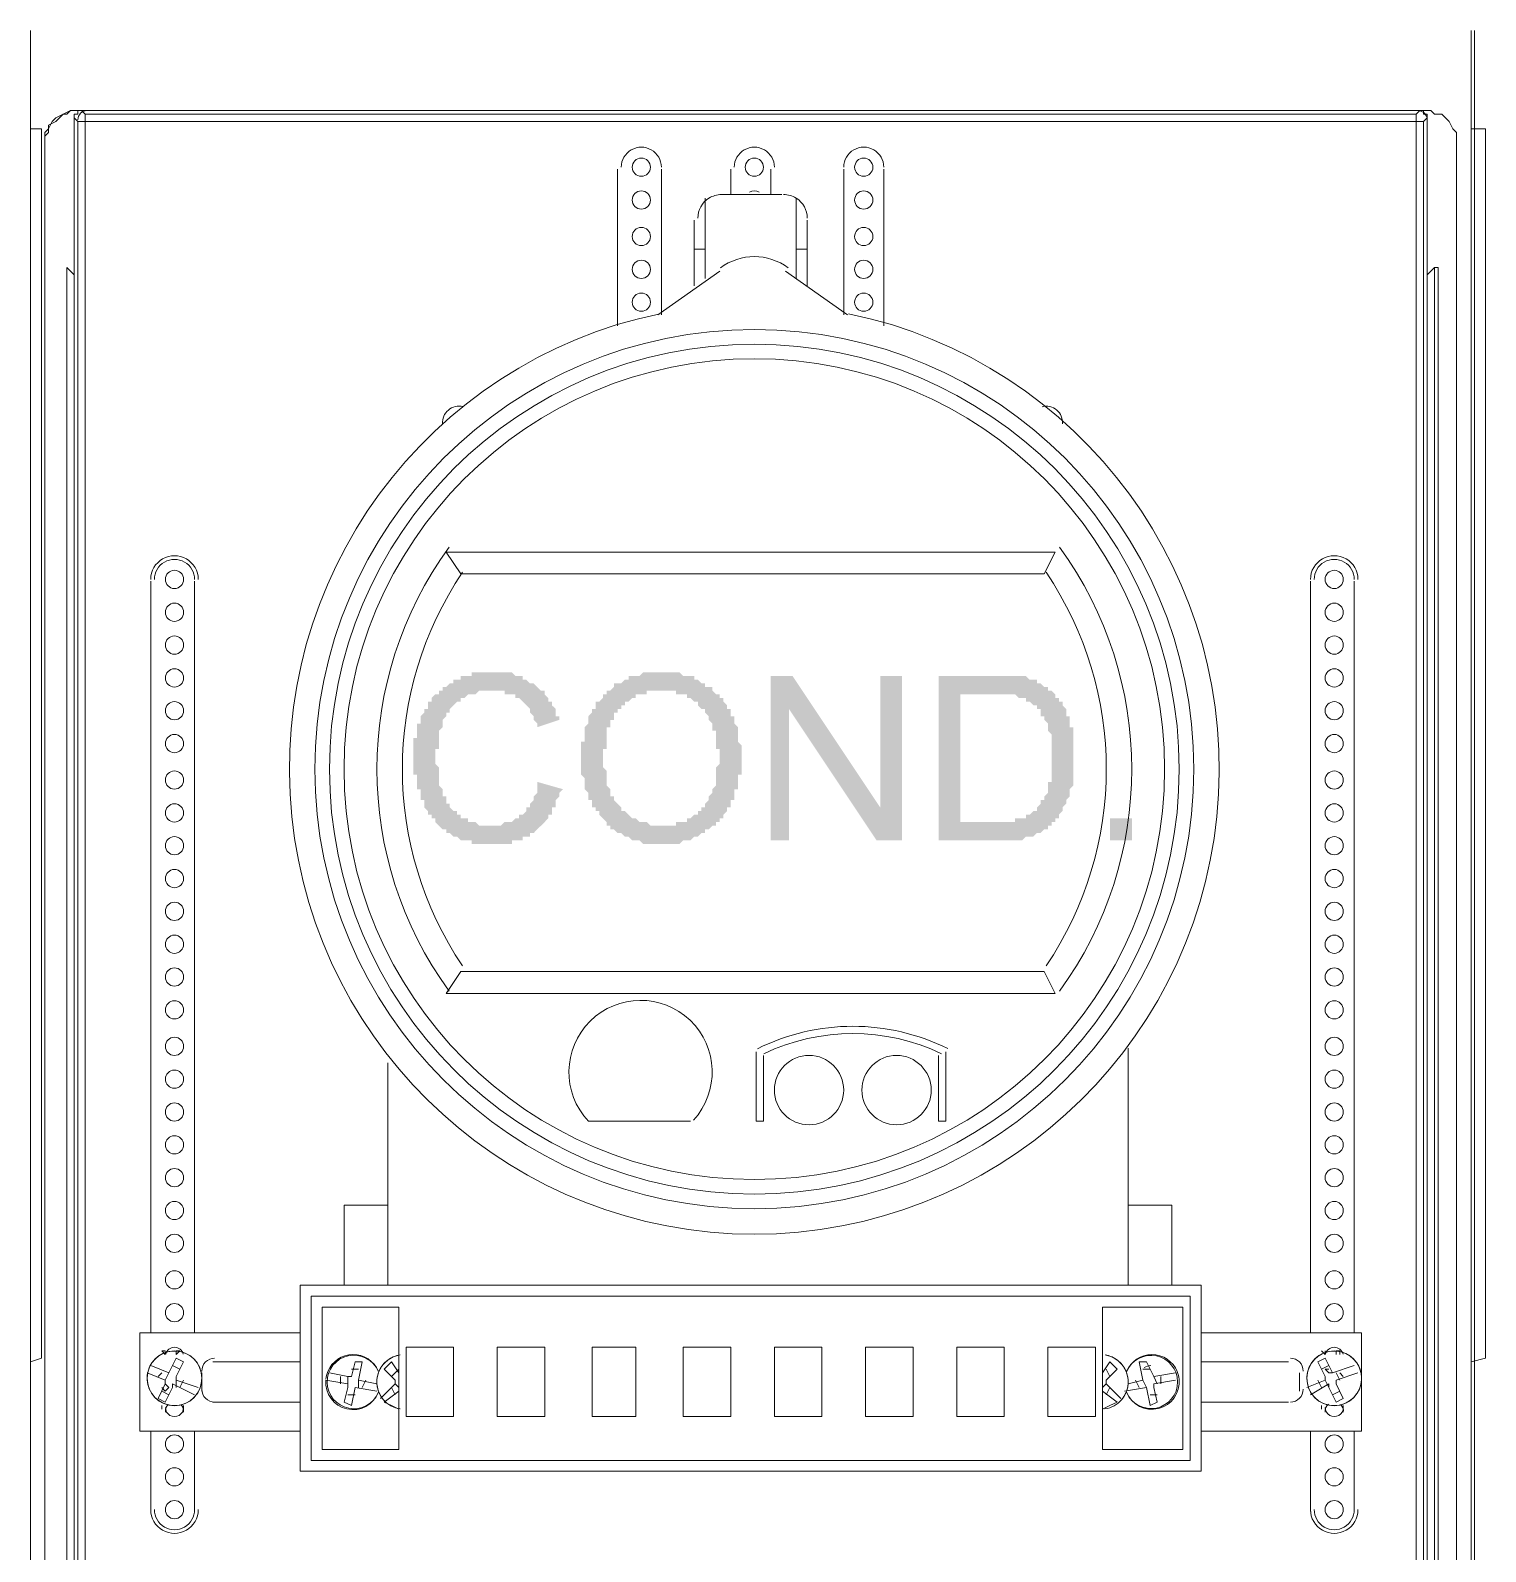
# Model space of a CAD drawing. Header units: millimetres. Extents: x -305 to 1353, y -289 to 1176.
# Drawn here: x 183.66 to 209.86, y 157.21 to 184.59 of the extents above; entities that cross this region are included whole.
import ezdxf

# ---------------------------------------------------------------- set-up
doc = ezdxf.new("R2010")
doc.units = ezdxf.units.MM
doc.header["$MEASUREMENT"] = 0
doc.layers.add('PDF3_0', color=7, linetype='Continuous')

msp = doc.modelspace()

# ---------------------------------------------------------------- hatches: boundary and pattern name
at = {"layer": 'PDF3_0', "transparency": 33554559}
for points in [[(192.786, 171.061), (193.246, 170.93), (193.18, 170.864), (193.18, 170.864), (193.18, 170.799), (193.18, 170.799), (193.115, 170.733), (193.115, 170.667), (193.115, 170.667), (193.115, 170.602), (193.049, 170.602), (193.049, 170.536), (193.049, 170.47), (192.983, 170.47), (192.983, 170.405), (192.983, 170.405), (192.918, 170.339), (192.918, 170.339), (192.918, 170.339), (192.852, 170.273), (192.852, 170.273), (192.786, 170.208), (192.786, 170.208), (192.786, 170.208), (192.721, 170.142), (192.721, 170.142), (192.655, 170.142), (192.655, 170.076), (192.589, 170.076), (192.589, 170.076), (192.524, 170.076), (192.524, 170.011), (192.458, 170.011), (192.392, 170.011), (192.392, 170.011), (192.327, 170.011), (192.327, 169.945), (192.261, 169.945), (192.195, 169.945), (192.195, 169.945), (192.13, 169.945), (192.064, 169.945), (192.064, 169.945), (191.998, 169.945), (191.998, 169.945), (191.933, 169.945), (191.867, 169.945), (191.801, 169.945), (191.801, 169.945), (191.736, 169.945), (191.67, 169.945), (191.67, 169.945), (191.604, 169.945), (191.604, 170.011), (191.539, 170.011), (191.473, 170.011), (191.473, 170.011), (191.407, 170.011), (191.407, 170.011), (191.342, 170.076), (191.342, 170.076), (191.276, 170.076), (191.276, 170.076), (191.21, 170.142), (191.21, 170.142), (191.145, 170.142), (191.145, 170.208), (191.079, 170.208), (191.079, 170.208), (191.013, 170.273), (191.013, 170.273), (190.948, 170.339), (190.948, 170.339), (190.948, 170.405), (190.882, 170.405), (190.882, 170.47), (190.816, 170.47), (190.816, 170.536), (190.816, 170.536), (190.751, 170.602), (190.751, 170.602), (190.751, 170.667), (190.751, 170.733), (190.751, 170.733), (190.685, 170.733), (190.685, 170.799), (190.685, 170.799), (190.685, 170.864), (190.685, 170.93), (190.619, 170.93), (190.619, 170.996), (190.619, 170.996), (190.619, 171.061), (190.619, 171.127), (190.619, 171.127), (190.619, 171.193), (190.554, 171.193), (190.554, 171.258), (190.554, 171.324), (190.554, 171.324), (190.554, 171.39), (190.554, 171.455), (190.554, 171.455), (190.554, 171.521), (190.554, 171.587), (190.554, 171.587), (190.554, 171.652), (190.554, 171.718), (190.554, 171.718), (190.554, 171.784), (190.554, 171.849), (190.619, 171.849), (190.619, 171.915), (190.619, 171.915), (190.619, 171.981), (190.619, 172.046), (190.619, 172.046), (190.619, 172.112), (190.685, 172.112), (190.685, 172.178), (190.685, 172.243), (190.685, 172.243), (190.751, 172.309), (190.751, 172.309), (190.751, 172.309), (190.751, 172.375), (190.816, 172.375), (190.816, 172.44), (190.816, 172.506), (190.882, 172.506), (190.882, 172.572), (190.882, 172.572), (190.948, 172.637), (190.948, 172.637), (191.013, 172.637), (191.013, 172.703), (191.079, 172.703), (191.079, 172.769), (191.145, 172.769), (191.145, 172.769), (191.21, 172.834), (191.21, 172.834), (191.276, 172.834), (191.276, 172.834), (191.276, 172.9), (191.342, 172.9), (191.342, 172.9), (191.407, 172.9), (191.407, 172.966), (191.473, 172.966), (191.539, 172.966), (191.539, 172.966), (191.604, 172.966), (191.604, 173.031), (191.67, 173.031), (191.736, 173.031), (191.736, 173.031), (191.801, 173.031), (191.867, 173.031), (191.867, 173.031), (191.933, 173.031), (191.998, 173.031), (191.998, 173.031), (191.998, 173.031), (192.064, 173.031), (192.13, 173.031), (192.13, 173.031), (192.195, 173.031), (192.261, 173.031), (192.261, 173.031), (192.327, 173.031), (192.392, 172.966), (192.392, 172.966), (192.458, 172.966), (192.458, 172.966), (192.524, 172.966), (192.524, 172.9), (192.589, 172.9), (192.589, 172.9), (192.655, 172.834), (192.721, 172.834), (192.721, 172.834), (192.721, 172.834), (192.786, 172.769), (192.786, 172.769), (192.852, 172.703), (192.852, 172.703), (192.918, 172.703), (192.918, 172.637), (192.918, 172.637), (192.983, 172.572), (192.983, 172.572), (192.983, 172.506), (193.049, 172.506), (193.049, 172.44), (193.049, 172.44), (193.115, 172.375), (193.115, 172.309), (193.115, 172.309), (193.115, 172.243), (193.18, 172.243), (193.18, 172.178), (193.18, 172.178), (192.786, 172.046), (192.786, 172.112), (192.721, 172.178), (192.721, 172.178), (192.721, 172.243), (192.655, 172.309), (192.655, 172.309), (192.655, 172.375), (192.655, 172.375), (192.589, 172.44), (192.589, 172.44), (192.524, 172.506), (192.524, 172.506), (192.524, 172.506), (192.458, 172.572), (192.458, 172.572), (192.392, 172.572), (192.392, 172.637), (192.327, 172.637), (192.327, 172.637), (192.261, 172.637), (192.195, 172.637), (192.195, 172.703), (192.13, 172.703), (192.13, 172.703), (192.064, 172.703), (191.998, 172.703), (191.998, 172.703), (191.933, 172.703), (191.867, 172.703), (191.867, 172.703), (191.801, 172.703), (191.736, 172.703), (191.736, 172.703), (191.67, 172.637), (191.604, 172.637), (191.604, 172.637), (191.539, 172.637), (191.539, 172.637), (191.473, 172.572), (191.473, 172.572), (191.407, 172.572), (191.407, 172.506), (191.342, 172.506), (191.342, 172.506), (191.276, 172.44), (191.276, 172.44), (191.21, 172.375), (191.21, 172.375), (191.21, 172.309), (191.145, 172.309), (191.145, 172.243), (191.145, 172.243), (191.079, 172.178), (191.079, 172.178), (191.079, 172.112), (191.079, 172.112), (191.079, 172.046), (191.013, 171.981), (191.013, 171.981), (191.013, 171.915), (191.013, 171.915), (191.013, 171.849), (191.013, 171.784), (191.013, 171.784), (191.013, 171.718), (191.013, 171.652), (190.948, 171.652), (190.948, 171.587), (190.948, 171.587), (190.948, 171.521), (190.948, 171.521), (190.948, 171.455), (190.948, 171.39), (190.948, 171.39), (191.013, 171.324), (191.013, 171.258), (191.013, 171.258), (191.013, 171.193), (191.013, 171.193), (191.013, 171.127), (191.013, 171.061), (191.013, 171.061), (191.013, 170.996), (191.013, 170.996), (191.079, 170.93), (191.079, 170.864), (191.079, 170.864), (191.079, 170.864), (191.079, 170.799), (191.145, 170.799), (191.145, 170.733), (191.145, 170.667), (191.21, 170.667), (191.21, 170.602), (191.21, 170.602), (191.276, 170.536), (191.276, 170.536), (191.342, 170.536), (191.342, 170.47), (191.407, 170.47), (191.407, 170.405), (191.407, 170.405), (191.473, 170.405), (191.539, 170.405), (191.539, 170.339), (191.604, 170.339), (191.604, 170.339), (191.67, 170.339), (191.67, 170.339), (191.736, 170.273), (191.801, 170.273), (191.801, 170.273), (191.867, 170.273), (191.933, 170.273), (191.933, 170.273), (191.998, 170.273), (191.998, 170.273), (192.064, 170.273), (192.13, 170.273), (192.13, 170.273), (192.195, 170.339), (192.261, 170.339), (192.261, 170.339), (192.327, 170.339), (192.327, 170.339), (192.392, 170.405), (192.392, 170.405), (192.458, 170.405), (192.458, 170.47), (192.524, 170.47), (192.524, 170.47), (192.589, 170.536), (192.589, 170.536), (192.589, 170.602), (192.655, 170.602), (192.655, 170.667), (192.655, 170.667), (192.721, 170.733), (192.721, 170.733), (192.721, 170.799), (192.721, 170.799), (192.786, 170.864), (192.786, 170.93), (192.786, 170.93), (192.786, 170.996), (192.786, 171.061), (192.786, 171.061)], [(196.989, 170.011), (196.989, 172.966), (197.383, 172.966), (198.959, 170.602), (198.959, 172.966), (199.353, 172.966), (199.353, 170.011), (198.893, 170.011), (197.317, 172.375), (197.317, 170.011)]]:
    msp.add_hatch(color=256, dxfattribs=at).paths.add_polyline_path(points)
h = msp.add_hatch(color=256, dxfattribs=at)
h.paths.add_polyline_path([(193.574, 171.455), (193.574, 171.521), (193.574, 171.521), (193.574, 171.587), (193.574, 171.652), (193.574, 171.652), (193.574, 171.718), (193.574, 171.784), (193.64, 171.784), (193.64, 171.849), (193.64, 171.915), (193.64, 171.915), (193.64, 171.981), (193.64, 172.046), (193.64, 172.046), (193.706, 172.112), (193.706, 172.112), (193.706, 172.178), (193.706, 172.178), (193.706, 172.243), (193.771, 172.309), (193.771, 172.309), (193.771, 172.375), (193.837, 172.375), (193.837, 172.44), (193.837, 172.44), (193.837, 172.506), (193.903, 172.506), (193.903, 172.506), (193.968, 172.572), (193.968, 172.572), (193.968, 172.637), (194.034, 172.637), (194.034, 172.703), (194.1, 172.703), (194.1, 172.703), (194.165, 172.769), (194.165, 172.769), (194.165, 172.834), (194.231, 172.834), (194.297, 172.834), (194.297, 172.834), (194.362, 172.9), (194.362, 172.9), (194.428, 172.9), (194.428, 172.966), (194.494, 172.966), (194.494, 172.966), (194.559, 172.966), (194.559, 172.966), (194.625, 172.966), (194.691, 173.031), (194.691, 173.031), (194.756, 173.031), (194.822, 173.031), (194.822, 173.031), (194.888, 173.031), (194.953, 173.031), (194.953, 173.031), (195.019, 173.031), (195.019, 173.031), (195.085, 173.031), (195.085, 173.031), (195.15, 173.031), (195.216, 173.031), (195.216, 173.031), (195.282, 173.031), (195.347, 173.031), (195.347, 173.031), (195.413, 172.966), (195.413, 172.966), (195.479, 172.966), (195.544, 172.966), (195.544, 172.966), (195.61, 172.966), (195.61, 172.9), (195.676, 172.9), (195.676, 172.9), (195.741, 172.834), (195.741, 172.834), (195.807, 172.834), (195.807, 172.769), (195.873, 172.769), (195.938, 172.769), (195.938, 172.703), (195.938, 172.703), (196.004, 172.637), (196.004, 172.637), (196.07, 172.637), (196.07, 172.572), (196.135, 172.572), (196.135, 172.506), (196.135, 172.506), (196.201, 172.44), (196.201, 172.44), (196.201, 172.375), (196.267, 172.375), (196.267, 172.309), (196.267, 172.309), (196.267, 172.243), (196.332, 172.243), (196.332, 172.178), (196.332, 172.112), (196.332, 172.112), (196.398, 172.046), (196.398, 172.046), (196.398, 171.981), (196.398, 171.981), (196.398, 171.915), (196.398, 171.849), (196.398, 171.849), (196.398, 171.784), (196.464, 171.718), (196.464, 171.718), (196.464, 171.652), (196.464, 171.587), (196.464, 171.587), (196.464, 171.521), (196.464, 171.455), (196.464, 171.455), (196.464, 171.39), (196.464, 171.324), (196.464, 171.324), (196.464, 171.258), (196.464, 171.193), (196.398, 171.193), (196.398, 171.127), (196.398, 171.127), (196.398, 171.061), (196.398, 170.996), (196.398, 170.996), (196.398, 170.93), (196.332, 170.93), (196.332, 170.864), (196.332, 170.799), (196.332, 170.799), (196.332, 170.733), (196.267, 170.733), (196.267, 170.667), (196.267, 170.667), (196.267, 170.602), (196.201, 170.602), (196.201, 170.536), (196.201, 170.536), (196.135, 170.47), (196.135, 170.47), (196.135, 170.405), (196.07, 170.405), (196.07, 170.339), (196.004, 170.339), (196.004, 170.273), (195.938, 170.273), (195.938, 170.273), (195.873, 170.208), (195.873, 170.208), (195.807, 170.208), (195.807, 170.142), (195.741, 170.142), (195.741, 170.142), (195.676, 170.076), (195.676, 170.076), (195.61, 170.076), (195.61, 170.076), (195.544, 170.011), (195.544, 170.011), (195.479, 170.011), (195.413, 170.011), (195.413, 170.011), (195.347, 169.945), (195.347, 169.945), (195.282, 169.945), (195.216, 169.945), (195.216, 169.945), (195.15, 169.945), (195.085, 169.945), (195.085, 169.945), (195.019, 169.945), (195.019, 169.945), (194.953, 169.945), (194.953, 169.945), (194.888, 169.945), (194.822, 169.945), (194.822, 169.945), (194.756, 169.945), (194.691, 169.945), (194.691, 169.945), (194.625, 170.011), (194.625, 170.011), (194.559, 170.011), (194.494, 170.011), (194.494, 170.011), (194.428, 170.076), (194.428, 170.076), (194.362, 170.076), (194.362, 170.076), (194.297, 170.142), (194.297, 170.142), (194.231, 170.142), (194.231, 170.142), (194.165, 170.208), (194.165, 170.208), (194.1, 170.208), (194.1, 170.273), (194.034, 170.273), (194.034, 170.339), (194.034, 170.339), (193.968, 170.405), (193.968, 170.405), (193.903, 170.47), (193.903, 170.47), (193.903, 170.536), (193.837, 170.536), (193.837, 170.602), (193.771, 170.602), (193.771, 170.667), (193.771, 170.667), (193.771, 170.733), (193.706, 170.733), (193.706, 170.799), (193.706, 170.799), (193.706, 170.864), (193.706, 170.864), (193.64, 170.93), (193.64, 170.996), (193.64, 170.996), (193.64, 171.061), (193.64, 171.061), (193.64, 171.127), (193.574, 171.193), (193.574, 171.193), (193.574, 171.258), (193.574, 171.324), (193.574, 171.324), (193.574, 171.39), (193.574, 171.455), (193.574, 171.455)], flags=0)
h.paths.add_polyline_path([(193.968, 171.455), (193.968, 171.39), (193.968, 171.324), (193.968, 171.324), (194.034, 171.258), (194.034, 171.193), (194.034, 171.193), (194.034, 171.127), (194.034, 171.061), (194.034, 171.061), (194.034, 170.996), (194.034, 170.996), (194.1, 170.93), (194.1, 170.864), (194.1, 170.864), (194.1, 170.799), (194.165, 170.799), (194.165, 170.733), (194.165, 170.733), (194.231, 170.667), (194.231, 170.667), (194.231, 170.667), (194.297, 170.602), (194.297, 170.602), (194.297, 170.536), (194.362, 170.536), (194.362, 170.536), (194.428, 170.47), (194.428, 170.47), (194.494, 170.405), (194.494, 170.405), (194.559, 170.405), (194.559, 170.405), (194.625, 170.339), (194.625, 170.339), (194.691, 170.339), (194.756, 170.339), (194.756, 170.339), (194.822, 170.273), (194.822, 170.273), (194.888, 170.273), (194.953, 170.273), (194.953, 170.273), (195.019, 170.273), (195.019, 170.273), (195.085, 170.273), (195.085, 170.273), (195.15, 170.273), (195.216, 170.273), (195.216, 170.273), (195.282, 170.273), (195.282, 170.339), (195.347, 170.339), (195.413, 170.339), (195.413, 170.339), (195.479, 170.339), (195.479, 170.405), (195.544, 170.405), (195.544, 170.405), (195.61, 170.47), (195.61, 170.47), (195.676, 170.47), (195.676, 170.536), (195.741, 170.536), (195.741, 170.602), (195.741, 170.602), (195.807, 170.602), (195.807, 170.667), (195.807, 170.667), (195.873, 170.733), (195.873, 170.733), (195.873, 170.799), (195.873, 170.799), (195.938, 170.864), (195.938, 170.864), (195.938, 170.93), (195.938, 170.93), (196.004, 170.996), (196.004, 170.996), (196.004, 171.061), (196.004, 171.127), (196.004, 171.127), (196.004, 171.193), (196.004, 171.258), (196.004, 171.258), (196.004, 171.324), (196.07, 171.39), (196.07, 171.39), (196.07, 171.455), (196.07, 171.455), (196.07, 171.521), (196.07, 171.587), (196.07, 171.652), (196.004, 171.652), (196.004, 171.718), (196.004, 171.784), (196.004, 171.784), (196.004, 171.849), (196.004, 171.849), (196.004, 171.915), (196.004, 171.981), (195.938, 171.981), (195.938, 172.046), (195.938, 172.046), (195.938, 172.112), (195.938, 172.112), (195.873, 172.178), (195.873, 172.178), (195.873, 172.243), (195.807, 172.309), (195.807, 172.309), (195.807, 172.375), (195.741, 172.375), (195.741, 172.375), (195.676, 172.44), (195.676, 172.44), (195.676, 172.506), (195.61, 172.506), (195.61, 172.506), (195.544, 172.572), (195.544, 172.572), (195.479, 172.572), (195.479, 172.637), (195.413, 172.637), (195.347, 172.637), (195.347, 172.637), (195.282, 172.637), (195.282, 172.703), (195.216, 172.703), (195.15, 172.703), (195.15, 172.703), (195.085, 172.703), (195.019, 172.703), (195.019, 172.703), (194.953, 172.703), (194.953, 172.703), (194.888, 172.703), (194.822, 172.703), (194.822, 172.703), (194.756, 172.703), (194.756, 172.637), (194.691, 172.637), (194.691, 172.637), (194.625, 172.637), (194.559, 172.637), (194.559, 172.572), (194.494, 172.572), (194.494, 172.572), (194.428, 172.506), (194.428, 172.506), (194.362, 172.506), (194.362, 172.44), (194.297, 172.44), (194.297, 172.44), (194.297, 172.375), (194.231, 172.375), (194.231, 172.309), (194.231, 172.309), (194.165, 172.309), (194.165, 172.243), (194.165, 172.243), (194.165, 172.178), (194.1, 172.178), (194.1, 172.112), (194.1, 172.112), (194.1, 172.046), (194.034, 172.046), (194.034, 171.981), (194.034, 171.915), (194.034, 171.915), (194.034, 171.849), (194.034, 171.784), (194.034, 171.784), (194.034, 171.718), (194.034, 171.652), (193.968, 171.652), (193.968, 171.587), (193.968, 171.521), (193.968, 171.455), (193.968, 171.455)], flags=0)
h = msp.add_hatch(color=256, dxfattribs=at)
h.paths.add_polyline_path([(200.009, 170.011), (200.009, 172.966), (200.994, 172.966), (201.06, 172.966), (201.126, 172.966), (201.191, 172.966), (201.191, 172.966), (201.257, 172.966), (201.323, 172.966), (201.323, 172.966), (201.388, 172.966), (201.454, 172.966), (201.454, 172.966), (201.52, 172.966), (201.52, 172.966), (201.585, 172.966), (201.585, 172.966), (201.651, 172.9), (201.651, 172.9), (201.717, 172.9), (201.782, 172.9), (201.782, 172.834), (201.848, 172.834), (201.848, 172.834), (201.914, 172.769), (201.914, 172.769), (201.979, 172.769), (201.979, 172.703), (202.045, 172.703), (202.045, 172.703), (202.111, 172.637), (202.111, 172.637), (202.111, 172.572), (202.176, 172.572), (202.176, 172.506), (202.242, 172.506), (202.242, 172.44), (202.242, 172.44), (202.308, 172.375), (202.308, 172.375), (202.308, 172.309), (202.308, 172.243), (202.373, 172.243), (202.373, 172.243), (202.373, 172.178), (202.373, 172.178), (202.373, 172.112), (202.373, 172.046), (202.439, 172.046), (202.439, 171.981), (202.439, 171.981), (202.439, 171.915), (202.439, 171.849), (202.439, 171.849), (202.439, 171.784), (202.439, 171.718), (202.439, 171.718), (202.439, 171.652), (202.439, 171.587), (202.439, 171.587), (202.439, 171.521), (202.439, 171.521), (202.439, 171.455), (202.439, 171.39), (202.439, 171.39), (202.439, 171.324), (202.439, 171.258), (202.439, 171.258), (202.439, 171.193), (202.439, 171.127), (202.439, 171.127), (202.439, 171.061), (202.439, 171.061), (202.439, 170.996), (202.373, 170.93), (202.373, 170.93), (202.373, 170.93), (202.373, 170.864), (202.373, 170.799), (202.373, 170.799), (202.308, 170.733), (202.308, 170.667), (202.308, 170.667), (202.242, 170.602), (202.242, 170.602), (202.242, 170.536), (202.242, 170.536), (202.176, 170.47), (202.176, 170.47), (202.176, 170.405), (202.111, 170.405), (202.111, 170.339), (202.045, 170.339), (202.045, 170.273), (201.979, 170.273), (201.979, 170.273), (201.979, 170.208), (201.914, 170.208), (201.914, 170.208), (201.848, 170.142), (201.848, 170.142), (201.782, 170.142), (201.782, 170.142), (201.717, 170.076), (201.717, 170.076), (201.651, 170.076), (201.585, 170.076), (201.585, 170.076), (201.52, 170.011), (201.52, 170.011), (201.454, 170.011), (201.454, 170.011), (201.388, 170.011), (201.388, 170.011), (201.323, 170.011), (201.257, 170.011), (201.257, 170.011), (201.191, 170.011), (201.126, 170.011), (201.126, 170.011), (201.06, 170.011)], flags=0)
h.paths.add_polyline_path([(200.403, 170.339), (200.994, 170.339), (201.06, 170.339), (201.126, 170.339), (201.191, 170.339), (201.191, 170.339), (201.257, 170.339), (201.323, 170.339), (201.323, 170.339), (201.388, 170.339), (201.388, 170.405), (201.454, 170.405), (201.454, 170.405), (201.52, 170.405), (201.52, 170.405), (201.585, 170.405), (201.585, 170.47), (201.651, 170.47), (201.651, 170.47), (201.717, 170.536), (201.717, 170.536), (201.782, 170.536), (201.782, 170.602), (201.782, 170.602), (201.848, 170.667), (201.848, 170.667), (201.848, 170.733), (201.914, 170.733), (201.914, 170.799), (201.914, 170.799), (201.979, 170.864), (201.979, 170.93), (201.979, 170.93), (201.979, 170.996), (201.979, 170.996), (201.979, 171.061), (202.045, 171.061), (202.045, 171.127), (202.045, 171.127), (202.045, 171.193), (202.045, 171.258), (202.045, 171.258), (202.045, 171.324), (202.045, 171.39), (202.045, 171.39), (202.045, 171.455), (202.045, 171.521), (202.045, 171.587), (202.045, 171.587), (202.045, 171.652), (202.045, 171.718), (202.045, 171.784), (202.045, 171.784), (202.045, 171.849), (202.045, 171.915), (202.045, 171.915), (201.979, 171.981), (201.979, 171.981), (201.979, 172.046), (201.979, 172.046), (201.979, 172.112), (201.979, 172.112), (201.914, 172.178), (201.914, 172.178), (201.914, 172.243), (201.914, 172.243), (201.848, 172.243), (201.848, 172.309), (201.848, 172.375), (201.782, 172.375), (201.782, 172.44), (201.717, 172.44), (201.717, 172.44), (201.651, 172.506), (201.651, 172.506), (201.585, 172.506), (201.585, 172.572), (201.52, 172.572), (201.52, 172.572), (201.52, 172.572), (201.454, 172.572), (201.454, 172.572), (201.388, 172.637), (201.388, 172.637), (201.323, 172.637), (201.257, 172.637), (201.257, 172.637), (201.191, 172.637), (201.126, 172.637), (201.126, 172.637), (201.06, 172.637), (200.994, 172.637), (200.403, 172.637)], flags=0)

# ---------------------------------------------------------------- linework, layer by layer
at = {"layer": 'PDF3_0', "lineweight": 5}
for points in [[(183.659, 132.713), (183.659, 184.588)], [(183.921, 182.553), (183.921, 182.618), (183.921, 182.75), (183.987, 182.815), (184.053, 182.947), (184.118, 183.012), (184.25, 183.078), (184.315, 183.078), (184.381, 183.144), (184.512, 183.144), (184.381, 183.144), (184.25, 183.078), (184.184, 183.012), (184.118, 182.947), (183.987, 182.881), (183.987, 182.75), (183.921, 182.684)], [(202.111, 175.198), (201.914, 174.804), (191.407, 174.804), (191.145, 175.198)], [(185.826, 161.146), (185.826, 174.673)], [(186.614, 174.673), (186.614, 161.146)], [(206.707, 161.146), (206.707, 174.673)], [(207.495, 174.673), (207.495, 161.146)], [(191.407, 167.647), (201.914, 167.647), (202.111, 167.253), (191.145, 167.253)], [(188.518, 158.651), (188.518, 162), (204.737, 162), (204.737, 158.651)], [(204.54, 161.803), (188.715, 161.803), (188.715, 158.848), (204.54, 158.848)], [(190.291, 161.606), (190.291, 159.045), (188.912, 159.045), (188.912, 161.606)], [(202.964, 159.045), (202.964, 161.606), (204.409, 161.606), (204.409, 159.045)], [(186.088, 160.752), (186.023, 160.818), (186.088, 160.818)], [(186.351, 160.818), (186.285, 160.752), (186.285, 160.818)], [(190.422, 159.636), (190.422, 160.883), (191.276, 160.883), (191.276, 159.636)], [(192.918, 160.883), (192.918, 159.636), (192.064, 159.636), (192.064, 160.883)], [(194.559, 159.636), (193.771, 159.636), (193.771, 160.883), (194.559, 160.883)], [(195.413, 160.883), (196.267, 160.883), (196.267, 159.636), (195.413, 159.636)], [(197.908, 160.883), (197.908, 159.636), (197.055, 159.636), (197.055, 160.883)], [(198.696, 159.636), (198.696, 160.883), (199.55, 160.883), (199.55, 159.636)], [(201.191, 159.636), (200.338, 159.636), (200.338, 160.883), (201.191, 160.883)], [(202.833, 160.883), (202.833, 159.636), (201.979, 159.636), (201.979, 160.883)], [(189.569, 160.489), (189.437, 160.489), (189.503, 160.489)], [(185.826, 157.928), (185.826, 159.373)], [(186.614, 159.373), (186.614, 157.928)], [(206.707, 157.928), (206.707, 159.373)], [(207.495, 159.373), (207.495, 157.928)]]:
    msp.add_lwpolyline(points, close=True, dxfattribs=at)
for points in [[(209.597, 184.588), (209.597, 132.713)], [(209.662, 184.588), (209.662, 132.713)], [(208.677, 183.144), (184.578, 183.144), (184.512, 183.144), (184.512, 183.078), (184.447, 183.078), (184.447, 183.012)], [(184.512, 183.144), (208.743, 183.144), (208.874, 183.144), (208.94, 183.078), (209.071, 183.078), (209.137, 183.012), (209.203, 182.947), (209.268, 182.815), (209.334, 182.75), (209.334, 182.618), (209.334, 182.553), (209.334, 132.91)], [(184.512, 182.947), (184.644, 182.947), (184.644, 149.523)], [(184.578, 183.144), (184.644, 183.078), (208.612, 183.078), (208.677, 183.144), (208.743, 183.144), (208.743, 183.078), (208.809, 183.078), (208.809, 183.012)], [(208.612, 147.619), (208.612, 182.947), (184.644, 182.947), (184.644, 183.078)], [(208.743, 182.947), (208.612, 182.947), (208.612, 183.078)], [(209.334, 182.553), (209.334, 182.618), (209.334, 182.75), (209.268, 182.815), (209.203, 182.947), (209.137, 183.012), (209.071, 183.078), (208.94, 183.078), (208.874, 183.144), (208.743, 183.144)], [(208.809, 180.189), (208.809, 183.012), (208.743, 182.947), (208.743, 147.619)], [(183.659, 160.621), (183.856, 160.686), (183.856, 182.815), (183.659, 182.815)], [(183.921, 182.684), (183.921, 132.976)], [(209.334, 182.684), (209.334, 132.976)], [(209.597, 160.621), (209.859, 160.686), (209.859, 182.815), (209.597, 182.815)], [(183.921, 182.553), (183.921, 132.91)], [(194.231, 182.093), (194.231, 179.27)], [(195.019, 179.467), (195.019, 182.093)], [(196.267, 182.093), (196.267, 181.633)], [(196.989, 181.633), (196.989, 182.093)], [(198.302, 182.093), (198.302, 179.467)], [(199.025, 179.27), (199.025, 182.093)], [(195.807, 181.568), (195.807, 180.648)], [(196.07, 181.633), (197.186, 181.633)], [(196.661, 181.633), (196.595, 181.633)], [(195.61, 181.174), (195.61, 180.648)], [(197.646, 181.174), (197.646, 180.648)], [(195.807, 180.123), (195.807, 180.648), (195.61, 180.648), (195.61, 179.992)], [(197.646, 179.992), (197.646, 180.648), (197.449, 180.648), (197.449, 180.123)], [(184.447, 134.289), (184.447, 180.189), (184.315, 180.32), (184.315, 134.223)], [(184.315, 180.32), (184.315, 134.223), (184.315, 134.092), (184.381, 133.895), (184.447, 133.698), (184.578, 133.566), (184.709, 133.501), (184.841, 133.37), (185.038, 133.304), (185.235, 133.304), (208.021, 133.304), (208.218, 133.304), (208.415, 133.37), (208.546, 133.501), (208.677, 133.566), (208.809, 133.698), (208.94, 133.895), (208.94, 134.092), (209.006, 134.223)], [(184.315, 180.32), (184.315, 180.32)], [(184.447, 180.189), (184.447, 180.189)], [(194.953, 179.467), (196.07, 180.255)], [(197.252, 180.255), (198.368, 179.467)], [(208.94, 134.223), (208.94, 180.32), (208.809, 180.189), (208.809, 134.289)], [(208.809, 180.189), (208.809, 180.189)], [(208.94, 180.32), (209.006, 180.32), (209.006, 134.223), (208.94, 134.223)], [(186.614, 174.673), (186.614, 174.673)], [(206.707, 174.673), (206.707, 174.673)], [(207.495, 174.673), (207.495, 174.673)], [(203.424, 166.268), (203.424, 162)], [(190.094, 162), (190.094, 166.005)], [(196.858, 166.136), (196.858, 164.954), (196.726, 164.954), (196.726, 166.202)], [(200.141, 166.202), (200.141, 164.954), (200.009, 164.954), (200.009, 166.136)], [(190.094, 163.444), (189.306, 163.444), (189.306, 162)], [(203.424, 163.444), (204.212, 163.444), (204.212, 162)], [(188.518, 161.146), (185.629, 161.146), (185.629, 159.373), (188.518, 159.373)], [(204.737, 159.373), (207.627, 159.373), (207.627, 161.146), (204.737, 161.146)], [(206.904, 160.818), (206.97, 160.752), (206.97, 160.818)], [(207.233, 160.752), (207.233, 160.818), (207.167, 160.818), (207.167, 160.752)], [(186.679, 160.161), (186.285, 160.292), (186.285, 160.358), (186.417, 160.621), (186.285, 160.686), (186.154, 160.424), (185.826, 160.555)], [(186.351, 160.489), (186.22, 160.555)], [(188.518, 160.621), (186.942, 160.621)], [(189.043, 160.424), (189.372, 160.358), (189.437, 160.358), (189.503, 160.621), (189.634, 160.621), (189.569, 160.292), (189.897, 160.227)], [(190.291, 160.424), (190.16, 160.621), (190.028, 160.489), (190.225, 160.292), (190.225, 160.227), (189.963, 159.964)], [(190.291, 160.489), (190.16, 160.358)], [(202.964, 160.424), (203.096, 160.621), (203.227, 160.489), (203.03, 160.292), (203.03, 160.227), (203.293, 159.964)], [(203.096, 160.358), (203.03, 160.489)], [(204.278, 160.424), (203.884, 160.358), (203.752, 160.621), (203.621, 160.621), (203.687, 160.292), (203.424, 160.227)], [(203.818, 160.489), (203.687, 160.489)], [(206.313, 160.621), (204.737, 160.621)], [(206.642, 160.161), (206.97, 160.292), (206.97, 160.358), (206.839, 160.621), (206.97, 160.686), (207.101, 160.424), (207.495, 160.555)], [(207.036, 160.555), (206.904, 160.489)], [(207.101, 160.424), (207.036, 160.424), (206.97, 160.489), (207.036, 160.489), (206.97, 160.489)], [(206.97, 160.489), (206.97, 160.489)], [(186.614, 160.03), (186.22, 160.227), (186.22, 160.161), (186.088, 159.898), (185.957, 159.964), (186.088, 160.227), (186.088, 160.292), (185.76, 160.424)], [(185.957, 160.358), (186.023, 160.424)], [(186.088, 160.227), (186.154, 160.161), (186.088, 160.095), (186.023, 160.161), (186.088, 160.095)], [(186.154, 160.424), (186.088, 160.292)], [(186.285, 160.161), (186.285, 160.292)], [(186.417, 160.292), (186.351, 160.161)], [(186.745, 160.424), (186.745, 160.095)], [(189.24, 160.227), (189.24, 160.358)], [(189.372, 160.358), (189.372, 160.227)], [(189.569, 160.292), (189.569, 160.292)], [(189.569, 160.161), (189.569, 160.292)], [(189.7, 160.292), (189.634, 160.161)], [(190.225, 160.227), (190.291, 160.161)], [(202.964, 160.161), (203.03, 160.227)], [(204.278, 160.292), (203.884, 160.227), (203.884, 160.161), (203.949, 159.898), (203.818, 159.833), (203.752, 160.161), (203.358, 160.095)], [(203.621, 160.161), (203.555, 160.292)], [(203.687, 160.292), (203.752, 160.161)], [(203.949, 160.227), (203.884, 160.358)], [(204.015, 160.358), (204.015, 160.227)], [(206.51, 160.095), (206.51, 160.424)], [(206.707, 160.03), (207.036, 160.227), (207.036, 160.161), (207.167, 159.898), (207.298, 159.964), (207.167, 160.227), (207.167, 160.292), (207.561, 160.424)], [(206.904, 160.161), (206.839, 160.292)], [(206.97, 160.292), (207.036, 160.161)], [(207.101, 160.424), (207.101, 160.424)], [(207.233, 160.292), (207.167, 160.424)], [(207.233, 160.424), (207.298, 160.358)], [(186.023, 160.095), (186.154, 160.03)], [(186.088, 160.095), (186.088, 160.095)], [(189.372, 160.03), (189.503, 160.03)], [(189.503, 160.161), (189.503, 160.161)], [(190.291, 160.095), (190.028, 159.898), (190.16, 159.833), (190.291, 159.767)], [(190.225, 160.03), (190.16, 160.161)], [(202.964, 160.095), (203.227, 159.898), (203.096, 159.833), (202.964, 159.767)], [(203.096, 160.161), (203.03, 160.03)], [(203.752, 160.161), (203.752, 160.161)], [(203.818, 160.03), (203.949, 160.03)], [(207.101, 160.03), (207.233, 160.095)], [(186.023, 159.833), (186.023, 159.767)], [(186.942, 159.898), (188.518, 159.898)], [(204.737, 159.898), (206.313, 159.898)], [(206.904, 159.833), (206.904, 159.767)], [(186.614, 157.928), (186.614, 157.928)]]:
    msp.add_lwpolyline(points, dxfattribs=at)
for points in [[(184.512, 134.584, 0.340424), (184.644, 134.42), (184.644, 134.551), (184.512, 134.551), (184.512, 143.613), (184.512, 182.947), (184.447, 183.012), (184.447, 180.189)], [(196.102, 181.633, 0.140594), (195.876, 181.569, 0.258799), (195.676, 181.207)], [(197.646, 181.207, 0.258753), (197.449, 181.568), (197.449, 180.648)], [(195.544, 164.954), (193.706, 164.954, -2.291218), (195.597, 164.97)], [(188.98, 160.307, -0.07325), (189.015, 160.446, -0.671252), (189.922, 160.454, 4.846854), (189.926, 160.073, -0.863665), (188.978, 160.292), (189.372, 160.227), (189.372, 160.161), (189.306, 159.898), (189.437, 159.833), (189.503, 160.161), (189.897, 160.095)], [(190.315, 159.773, -0.179017), (190.016, 159.938, -0.589021), (190.314, 160.746, 0.539876), (189.973, 159.996, 0.073301), (190.067, 159.887)], [(203.254, 159.887, 0.073301), (203.348, 159.996, 0.540092), (203.007, 160.746, -0.589122), (203.305, 159.938, -0.179301), (203.006, 159.773)], [(186.089, 159.718, -0.250139), (186.138, 159.852, 0.179636), (186.089, 159.749)], [(186.416, 159.718, 0.250139), (186.367, 159.852, -0.179636), (186.417, 159.767), (186.417, 159.833)], [(206.971, 159.749, -0.179543), (207.03, 159.861, 0.250139), (206.971, 159.718)], [(207.298, 159.718, 0.250139), (207.249, 159.852, -0.179358), (207.298, 159.767), (207.298, 159.833)]]:
    msp.add_lwpolyline(points, format="xyb", dxfattribs=at)
for points in [[(186.722, 160.177, 0.86362), (185.846, 160.603, 0.072957), (185.783, 160.474, 0.86362), (186.659, 160.048, 0.072957)], [(203.395, 160.073, 0.863597), (204.341, 160.307, 0.073242), (204.307, 160.446, 0.670836), (203.395, 160.446, -4.93259)], [(207.541, 160.603, 0.863582), (206.665, 160.177, 0.073266), (206.727, 160.048, 0.86362), (207.604, 160.474, 0.072957)]]:
    msp.add_lwpolyline(points, format="xyb", close=True, dxfattribs=at)
for centre, radius in [((194.658, 182.126), 0.164), ((194.658, 182.126), 0.164), ((196.693, 182.126), 0.164), ((196.693, 182.126), 0.164), ((198.663, 182.126), 0.164), ((198.663, 182.126), 0.164), ((194.658, 181.535), 0.164), ((194.658, 181.535), 0.164), ((198.663, 181.535), 0.164), ((198.663, 181.535), 0.164), ((194.658, 180.878), 0.164), ((194.658, 180.878), 0.164), ((198.663, 180.878), 0.164), ((198.663, 180.878), 0.164), ((194.658, 180.287), 0.164), ((194.658, 180.287), 0.164), ((198.663, 180.287), 0.164), ((198.663, 180.287), 0.164), ((194.658, 179.696), 0.164), ((194.658, 179.696), 0.164), ((198.663, 179.696), 0.164), ((198.663, 179.696), 0.164), ((196.693, 171.291), 7.913), ((196.693, 171.291), 7.65), ((196.693, 171.291), 7.387), ((186.253, 174.706), 0.164), ((186.253, 174.706), 0.164), ((207.134, 174.706), 0.164), ((207.134, 174.706), 0.164), ((186.253, 174.115), 0.164), ((186.253, 174.115), 0.164), ((207.134, 174.115), 0.164), ((207.134, 174.115), 0.164), ((186.253, 173.524), 0.164), ((186.253, 173.524), 0.164), ((207.134, 173.524), 0.164), ((207.134, 173.524), 0.164), ((186.253, 172.933), 0.164), ((186.253, 172.933), 0.164), ((207.134, 172.933), 0.164), ((207.134, 172.933), 0.164), ((186.253, 172.342), 0.164), ((186.253, 172.342), 0.164), ((207.134, 172.342), 0.164), ((207.134, 172.342), 0.164), ((186.253, 171.751), 0.164), ((186.253, 171.751), 0.164), ((207.134, 171.751), 0.164), ((207.134, 171.751), 0.164), ((186.253, 171.094), 0.164), ((186.253, 171.094), 0.164), ((207.134, 171.094), 0.164), ((207.134, 171.094), 0.164), ((186.253, 170.503), 0.164), ((186.253, 170.503), 0.164), ((207.134, 170.503), 0.164), ((207.134, 170.503), 0.164), ((186.253, 169.912), 0.164), ((186.253, 169.912), 0.164), ((207.134, 169.912), 0.164), ((207.134, 169.912), 0.164), ((186.253, 169.321), 0.164), ((186.253, 169.321), 0.164), ((207.134, 169.321), 0.164), ((207.134, 169.321), 0.164), ((186.253, 168.73), 0.164), ((186.253, 168.73), 0.164), ((207.134, 168.73), 0.164), ((207.134, 168.73), 0.164), ((186.253, 168.139), 0.164), ((186.253, 168.139), 0.164), ((207.134, 168.139), 0.164), ((207.134, 168.139), 0.164), ((186.253, 167.548), 0.164), ((186.253, 167.548), 0.164), ((207.134, 167.548), 0.164), ((207.134, 167.548), 0.164), ((186.253, 166.957), 0.164), ((186.253, 166.957), 0.164), ((207.134, 166.957), 0.164), ((207.134, 166.957), 0.164), ((186.253, 166.301), 0.164), ((186.253, 166.301), 0.164), ((207.134, 166.301), 0.164), ((207.134, 166.301), 0.164), ((197.678, 165.513), 0.624), ((199.254, 165.513), 0.624), ((186.253, 165.71), 0.164), ((186.253, 165.71), 0.164), ((207.134, 165.71), 0.164), ((207.134, 165.71), 0.164), ((186.253, 165.119), 0.164), ((186.253, 165.119), 0.164), ((207.134, 165.119), 0.164), ((207.134, 165.119), 0.164), ((186.253, 164.528), 0.164), ((186.253, 164.528), 0.164), ((207.134, 164.528), 0.164), ((207.134, 164.528), 0.164), ((186.253, 163.937), 0.164), ((186.253, 163.937), 0.164), ((207.134, 163.937), 0.164), ((207.134, 163.937), 0.164), ((186.253, 163.346), 0.164), ((186.253, 163.346), 0.164), ((207.134, 163.346), 0.164), ((207.134, 163.346), 0.164), ((186.253, 162.755), 0.164), ((186.253, 162.755), 0.164), ((207.134, 162.755), 0.164), ((207.134, 162.755), 0.164), ((186.253, 162.098), 0.164), ((186.253, 162.098), 0.164), ((207.134, 162.098), 0.164), ((207.134, 162.098), 0.164), ((186.253, 161.507), 0.164), ((186.253, 161.507), 0.164), ((207.134, 161.507), 0.164), ((207.134, 161.507), 0.164), ((186.253, 160.325), 0.493), ((207.134, 160.325), 0.493), ((186.253, 159.143), 0.164), ((186.253, 159.143), 0.164), ((207.134, 159.143), 0.164), ((207.134, 159.143), 0.164), ((186.253, 158.552), 0.164), ((186.253, 158.552), 0.164), ((207.134, 158.552), 0.164), ((207.134, 158.552), 0.164), ((186.253, 157.961), 0.164), ((186.253, 157.961), 0.164), ((207.134, 157.961), 0.164), ((207.134, 157.961), 0.164)]:
    msp.add_circle(centre, radius, dxfattribs=at)
for centre, radius, start, end in [((184.677, 182.98), 0.164, 89.9915, 180.0085), ((208.644, 182.98), 0.164, 359.9915, 90.0085), ((194.658, 182.126), 0.361, 0.0024, 180.0058), ((196.693, 182.126), 0.361, 0.0024, 180.0058), ((198.663, 182.126), 0.361, 0.0024, 180.0058), ((196.693, 181.535), 0.164, 59.0046, 120.9954), ((197.219, 181.207), 0.427, 58.0414, 90.0106), ((196.693, 179.499), 1.018, 53.1734, 126.8327), ((196.693, 171.291), 8.372, 101.6785, 78.3215), ((191.375, 177.529), 0.296, 75.9723, 184.5082), ((201.947, 177.529), 0.295, 355.4813, 104.0707), ((196.693, 171.291), 6.796, 143.9698, 216.0302), ((196.693, 171.291), 6.796, 323.9698, 36.0302), ((186.253, 174.706), 0.427, 359.9996, 180.0017), ((186.253, 174.706), 0.361, 0.0024, 180.0058), ((207.134, 174.706), 0.427, 359.9996, 180.0017), ((207.134, 174.706), 0.361, 0.0024, 180.0058), ((196.693, 171.291), 6.337, 146.0079, 213.9921), ((196.693, 171.291), 6.337, 326.0079, 33.9921), ((198.466, 162.82), 3.842, 63.5234, 116.481), ((198.466, 162.821), 3.71, 64.472, 115.5327), ((186.253, 160.719), 0.164, 14.8918, 165.1236), ((207.134, 160.719), 0.164, 14.8918, 165.1082), ((186.975, 160.456), 0.23, 89.9999, 180.0001), ((203.851, 160.26), 0.295, 93.1653, 118.0508), ((206.346, 160.456), 0.23, 359.9999, 90.0001), ((186.975, 160.128), 0.23, 179.9999, 270.0001), ((206.346, 160.128), 0.23, 269.9999, 0.0001), ((186.253, 159.8), 0.164, 179.9915, 0.0085), ((207.134, 159.8), 0.164, 179.9915, 0.0085), ((186.253, 157.961), 0.427, 179.9983, 0.0017), ((186.253, 157.961), 0.361, 179.9942, 0.0058), ((207.134, 157.961), 0.427, 179.9983, 0.0017), ((207.134, 157.961), 0.361, 179.9942, 0.0058)]:
    msp.add_arc(centre, radius, start, end, dxfattribs=at)
at = {"layer": 'PDF3_0', "lineweight": 5, "transparency": 33554559}
msp.add_solid([(203.096, 170.011), (203.096, 170.405), (203.49, 170.011), (203.49, 170.405)], dxfattribs=at)

doc.saveas('drawing.dxf')
